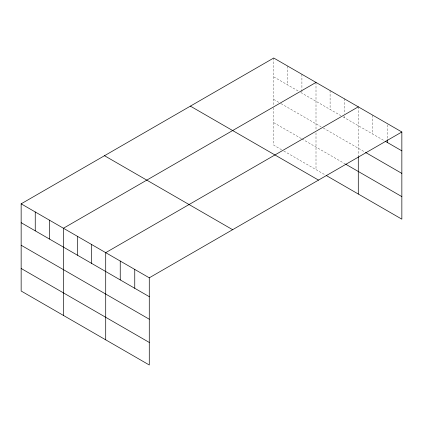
<?xml version="1.0" encoding="UTF-8"?>
<svg xmlns="http://www.w3.org/2000/svg" width="423" height="423" viewBox="0 0 423 423"><rect width="100%" height="100%" fill="white"/><g stroke="black" fill="none" stroke-linecap="round" stroke-linejoin="round"><path stroke-width="0.32" stroke-dasharray="2.12 1.59" d="M273.723 76.875L298.527 91.199M300.785 92.5L340.811 115.611M343.064 116.912L384.539 140.854M273.723 99.421L280.486 103.328M281.052 103.651L321.078 126.763M323.331 128.063L364.991 152.111M273.723 122.649L301.345 138.596M301.911 138.924L345.321 163.987M281.612 149.747L273.723 145.189L273.723 106.517M283.87 151.048L325.588 175.138M387.331 124.907L387.331 139.865M372.806 115.22L372.806 134.08M358.286 106.839L358.286 155.987M344.19 98.702L344.19 113.66M344.19 116.262L344.19 117.562M330.099 90.564L330.099 109.425M316.002 82.427L316.002 130.284M316.002 132.864L316.002 169.602M301.911 74.289L301.911 89.248M301.911 89.898L301.911 93.15M287.814 66.152L287.814 85.012M273.723 58.014L273.723 105.872"/><path stroke-width="0.63" d="M21.15 203.833L149.277 277.811L149.277 364.986L21.15 291.013L21.15 203.833L273.723 58.014L401.85 131.987L401.85 219.167L326.154 175.46M316.002 82.427L63.434 228.246L63.434 315.426M358.286 106.839L105.713 252.658L105.713 339.833M149.277 277.811L401.85 131.987M385.094 141.176L401.85 150.852M365.546 152.433L401.85 173.393M345.882 164.309L401.85 196.621M190.371 106.136L318.503 180.108M104.497 155.712L232.629 229.689M21.15 222.699L149.277 296.671M21.15 245.24L149.277 319.217M21.15 268.468L149.277 342.445M387.331 139.865L387.331 142.466M358.286 156.632L358.286 194.014M134.757 269.425L134.757 288.285M120.238 261.039L120.238 279.904M91.622 244.52L91.622 263.381M77.525 236.383L77.525 255.243M49.338 220.108L49.338 238.969M35.246 211.971L35.246 230.836"/></g></svg>
